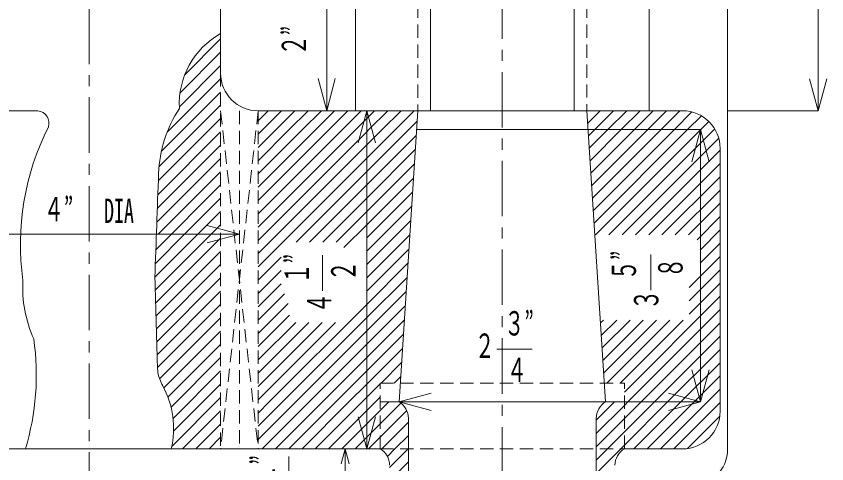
# Model space of a CAD drawing. Units: millimetres, scale not verified. Extents: x -6153 to 6153, y -4352 to 4352.
# Drawn here: x 2140 to 3237, y -2123 to -1518 of the extents above; entities that cross this region are included whole.
import ezdxf
from ezdxf.enums import TextEntityAlignment as Align

# ---------------------------------------------------------------- set-up
doc = ezdxf.new("R2010")
doc.units = ezdxf.units.MM
doc.header["$LTSCALE"] = 15
doc.linetypes.add('CHAIN1', pattern=[8, 5, -1, 1, -1])
doc.linetypes.add('DASHED1', pattern=[1.8, 1.2, -0.6])
for name, color, linetype, lineweight in [('0-0_0', 3, 'Continuous', 18), ('0-1_芯', 4, 'CHAIN1', 18), ('0-2_寸法', 2, 'Continuous', 18)]:
    doc.layers.add(name, color=color, linetype=linetype, lineweight=lineweight)
doc.styles.add('ＭＳ ゴシック', font='')
doc.styles.get('ＭＳ ゴシック').set_extended_font_data('MS Gothic')

msp = doc.modelspace()

# ---------------------------------------------------------------- linework, layer by layer
at = {"layer": '0-0_0'}
for p, q in [((3102.49, -781.89), (3102.49, -2103.29)), ((2416.69, -954.49), (2416.69, -1595.29)), ((2599.06, -1473.37), (2599.06, -1646.09)), ((2700.66, -1473.37), (2700.66, -1646.09)), ((2894.72, -1473.37), (2894.72, -1646.09)), ((2996.32, -1473.37), (2996.32, -1646.09)), ((2368.21, -1597.34), (2416.69, -1548.87)), ((2361.89, -1621.63), (2416.69, -1566.83)), ((2360.92, -1640.56), (2416.69, -1584.79)), ((2344.31, -1675.13), (2416.69, -1602.75)), ((2336.57, -1700.83), (2416.69, -1620.71)), ((2333.33, -1722.03), (2416.69, -1638.67)), ((2010.29, -1646.09), (2169.53, -1646.09)), ((2467.49, -1646.09), (3041.53, -1646.09)), ((2467.49, -1659.71), (2481.12, -1646.09)), ((2473.68, -1671.49), (2499.08, -1646.09)), ((2491.64, -1671.49), (2517.04, -1646.09)), ((2509.6, -1671.49), (2535, -1646.09)), ((2527.56, -1671.49), (2552.96, -1646.09)), ((2545.52, -1671.49), (2570.92, -1646.09)), ((2617.36, -1671.49), (2642.76, -1646.09)), ((2635.32, -1671.49), (2660.72, -1646.09)), ((2653.28, -1671.49), (2678.68, -1646.09)), ((2657.99, -2039.79), (2683.39, -1646.09)), ((2937.39, -2039.79), (2911.99, -1646.09)), ((2912, -1646.25), (2912.17, -1646.09)), ((2913.09, -1663.12), (2930.13, -1646.09)), ((2922.69, -1671.49), (2948.09, -1646.09)), ((2940.65, -1671.49), (2966.05, -1646.09)), ((2958.61, -1671.49), (2984.01, -1646.09)), ((2976.57, -1671.49), (3001.97, -1646.09)), ((2994.53, -1671.49), (3019.93, -1646.09)), ((2332.41, -1740.91), (2416.69, -1656.63)), ((2671.24, -1671.49), (2682.48, -1660.25)), ((3066.37, -1671.49), (3077.17, -1660.69)), ((2331.74, -1759.54), (2416.69, -1674.59)), ((2467.49, -1677.67), (2473.68, -1671.49)), ((2467.49, -1695.63), (2491.64, -1671.49)), ((2467.49, -1713.59), (2509.6, -1671.49)), ((2467.49, -1749.51), (2545.52, -1671.49)), ((2467.49, -1731.55), (2527.56, -1671.49)), ((2467.49, -1821.36), (2614.46, -1674.39)), ((2614.46, -1674.39), (2617.36, -1671.49)), ((2614.46, -1692.35), (2635.32, -1671.49)), ((2614.46, -1710.31), (2653.28, -1671.49)), ((2614.46, -1728.27), (2671.24, -1671.49)), ((2914.18, -1680), (2922.69, -1671.49)), ((2915.27, -1696.87), (2940.65, -1671.49)), ((2916.36, -1713.74), (2958.61, -1671.49)), ((2917.45, -1730.61), (2976.57, -1671.49)), ((2918.53, -1747.48), (2994.53, -1671.49)), ((2923.85, -1814.02), (3066.37, -1671.49)), ((2941.81, -1814.02), (3084.34, -1671.49)), ((3084.34, -1671.49), (3085.08, -1670.74)), ((2614.46, -1746.23), (2681.24, -1679.45)), ((2959.77, -1814.02), (3090.48, -1683.3)), ((2331.07, -1778.17), (2416.69, -1692.55)), ((2467.49, -1839.32), (2614.46, -1692.35)), ((2614.46, -1764.19), (2680, -1698.65)), ((2977.73, -1814.02), (3092.33, -1699.41)), ((3092.33, -1696.89), (3092.33, -2052.49)), ((2467.49, -1857.28), (2614.46, -1710.31)), ((2330.4, -1796.81), (2416.69, -1710.51)), ((2614.46, -1782.15), (2678.76, -1717.85)), ((2995.69, -1814.02), (3092.33, -1717.37)), ((2332.14, -1813.02), (2416.69, -1728.47)), ((2519.06, -1823.67), (2614.46, -1728.27)), ((2614.46, -1800.11), (2677.52, -1737.05)), ((3013.65, -1814.02), (3092.33, -1735.33)), ((2329.06, -1834.06), (2416.69, -1746.43)), ((2537.02, -1823.67), (2614.46, -1746.23)), ((3031.61, -1814.02), (3092.33, -1753.29)), ((2368.06, -1813.02), (2416.69, -1764.39)), ((2554.98, -1823.67), (2614.46, -1764.19)), ((2614.46, -1818.07), (2676.29, -1756.25)), ((2614.46, -1836.03), (2675.05, -1775.45)), ((3092.33, -1771.25), (3049.57, -1814.02)), ((2327.72, -1871.32), (2416.69, -1782.35)), ((2572.94, -1823.67), (2614.46, -1782.15)), ((2614.46, -1853.99), (2673.81, -1794.65)), ((3092.33, -1789.21), (3061.1, -1820.44)), ((2403.98, -1813.02), (2416.69, -1800.31)), ((2583.44, -1831.13), (2614.46, -1800.11)), ((3092.33, -1807.17), (3065.12, -1834.38)), ((2328.22, -1888.79), (2403.98, -1813.02)), ((2328.39, -1852.69), (2368.06, -1813.02)), ((2328.72, -1906.24), (2416.69, -1818.27)), ((2614.46, -1871.95), (2672.57, -1813.84)), ((3092.33, -1825.13), (3065.12, -1852.34)), ((2329.23, -1923.69), (2416.69, -1836.23)), ((2614.46, -1889.91), (2671.33, -1833.04)), ((2467.49, -1875.24), (2498.57, -1844.16)), ((3092.33, -1843.09), (3050.26, -1885.17)), ((2329.75, -1941.14), (2416.69, -1854.19)), ((2467.49, -1893.2), (2498.57, -1862.12)), ((3092.33, -1861.05), (3050.26, -1903.13)), ((2327.72, -1871.32), (2327.72, -1871.32)), ((2330.28, -1958.57), (2416.69, -1872.16)), ((2467.49, -1911.16), (2498.57, -1880.08)), ((3092.33, -1879.01), (3050.26, -1921.09)), ((2330.81, -1976), (2416.69, -1890.12)), ((2467.49, -1929.12), (2502.9, -1893.71)), ((2614.46, -1943.79), (2667.61, -1890.64)), ((2467.49, -1947.08), (2508, -1906.57)), ((2962.79, -2026.52), (3092.33, -1896.98)), ((2331.34, -1993.42), (2416.69, -1908.08)), ((2614.46, -1961.75), (2666.38, -1909.84)), ((2967.48, -2039.79), (3092.33, -1914.94)), ((2334.1, -2008.63), (2416.69, -1926.04)), ((2467.49, -1965.04), (2510.01, -1922.53)), ((2614.46, -1979.71), (2665.14, -1929.04)), ((2930.51, -1933.08), (2934.54, -1929.04)), ((2931.6, -1949.95), (2952.51, -1929.04)), ((2932.68, -1966.82), (2970.47, -1929.04)), ((2933.77, -1983.69), (2988.43, -1929.04)), ((2934.86, -2000.56), (3006.39, -1929.04)), ((2939, -2014.39), (3024.35, -1929.04)), ((2956.96, -2014.39), (3042.31, -1929.04)), ((2467.49, -1983), (2518.28, -1932.21)), ((2467.49, -2000.96), (2536.24, -1932.21)), ((2467.49, -2018.92), (2554.2, -1932.21)), ((2467.49, -2036.88), (2572.16, -1932.21)), ((2985.44, -2039.79), (3092.33, -1932.9)), ((2339.82, -2020.87), (2416.69, -1944)), ((2518.47, -2039.79), (2614.46, -1943.79)), ((2614.46, -1997.68), (2663.9, -1948.24)), ((3003.4, -2039.79), (3092.33, -1950.86)), ((2345.37, -2033.28), (2416.69, -1961.96)), ((2536.43, -2039.79), (2614.46, -1961.75)), ((2614.46, -2015.64), (2662.66, -1967.44)), ((3021.36, -2039.79), (3092.33, -1968.82)), ((2349.65, -2046.96), (2416.69, -1979.92)), ((2554.39, -2039.79), (2614.46, -1979.71)), ((2633.67, -2014.39), (2661.42, -1986.64)), ((3039.32, -2039.79), (3092.33, -1986.78)), ((2352.38, -2062.19), (2416.69, -1997.88)), ((2572.35, -2039.79), (2614.46, -1997.68)), ((2651.63, -2014.39), (2660.18, -2005.84)), ((3057.29, -2039.79), (3092.33, -2004.74)), ((2353.05, -2079.48), (2416.69, -2015.84)), ((2590.31, -2039.79), (2614.46, -2015.64)), ((2614.46, -2033.6), (2632.59, -2015.47)), ((3075.25, -2039.79), (3092.33, -2022.7)), ((2350.57, -2099.92), (2416.69, -2033.8)), ((2608.27, -2039.79), (2614.46, -2033.6)), ((2626.23, -2039.79), (2632.59, -2033.43)), ((2467.49, -2054.84), (2482.55, -2039.79)), ((2467.49, -2072.8), (2500.51, -2039.79)), ((2467.49, -2090.76), (2518.47, -2039.79)), ((2472.93, -2103.29), (2536.43, -2039.79)), ((2490.89, -2103.29), (2554.39, -2039.79)), ((2508.85, -2103.29), (2572.35, -2039.79)), ((2526.81, -2103.29), (2590.31, -2039.79)), ((2544.77, -2103.29), (2608.27, -2039.79)), ((2562.73, -2103.29), (2626.23, -2039.79)), ((2632.59, -2051.39), (2644.19, -2039.79)), ((2657.99, -2039.79), (2632.59, -2039.79)), ((2632.59, -2069.35), (2660.47, -2041.47)), ((2924.69, -2064.62), (2949.52, -2039.79)), ((2924.69, -2082.58), (2962.79, -2044.48)), ((2937.39, -2039.79), (2962.79, -2039.79)), ((2962.79, -2044.48), (2967.48, -2039.79)), ((2962.79, -2062.44), (2985.44, -2039.79)), ((2962.79, -2080.4), (3003.4, -2039.79)), ((2962.79, -2098.36), (3021.36, -2039.79)), ((2975.82, -2103.29), (3039.32, -2039.79)), ((2993.79, -2103.29), (3057.29, -2039.79)), ((3011.75, -2103.29), (3075.25, -2039.79)), ((3029.71, -2103.29), (3092.33, -2040.66)), ((2365.17, -2103.29), (2416.69, -2051.76)), ((2580.69, -2103.29), (2632.59, -2051.39)), ((2632.59, -2087.31), (2668.4, -2051.5)), ((3048.09, -2102.86), (3091.91, -2059.05)), ((2383.13, -2103.29), (2416.69, -2069.72)), ((2598.65, -2103.29), (2632.59, -2069.35)), ((2634.57, -2103.29), (2670.69, -2067.17)), ((2670.69, -2061.94), (2670.69, -2484.29)), ((2924.69, -2061.94), (2924.69, -2484.29)), ((2924.69, -2100.54), (2962.79, -2062.44)), ((2939.9, -2103.29), (2962.79, -2080.4)), ((2401.09, -2103.29), (2416.69, -2087.68)), ((2616.61, -2103.29), (2632.59, -2087.31)), ((2652.54, -2103.29), (2670.69, -2085.13)), ((2000.13, -2103.29), (2632.59, -2103.29)), ((2633.8, -2104.06), (2634.57, -2103.29)), ((2642.28, -2113.54), (2652.54, -2103.29)), ((2645.29, -2128.49), (2670.5, -2103.29)), ((2670.5, -2103.29), (2670.69, -2103.09)), ((2924.69, -2118.5), (2939.9, -2103.29)), ((2924.69, -2136.46), (2957.86, -2103.29)), ((2957.86, -2103.29), (2962.79, -2098.36)), ((2962.79, -2103.29), (3041.53, -2103.29)), ((2645.29, -2146.45), (2670.69, -2121.05))]:
    msp.add_line(p, q, dxfattribs=at)
at = {"layer": '0-0_0', "color": 1, "linetype": 'DASHED1'}
for p, q in [((2683.39, -1313.38), (2683.39, -1646.09)), ((2911.99, -1313.35), (2911.99, -1646.09)), ((2416.69, -1595.29), (2416.69, -2103.29)), ((2416.69, -1646.09), (2467.49, -2103.29)), ((2467.49, -1646.09), (2416.69, -2103.29)), ((2442.09, -1646.09), (2442.09, -2103.29)), ((2467.49, -1646.09), (2467.49, -2103.29)), ((2632.59, -2014.39), (2962.79, -2014.39)), ((2632.59, -2103.29), (2632.59, -2014.39))]:
    msp.add_line(p, q, dxfattribs=at)
at = {"layer": '0-0_0'}
for points in [[(2467.49, -1767.47), (2563.48, -1671.49), (2588.88, -1646.09)], [(2467.49, -1785.43), (2581.44, -1671.49), (2606.84, -1646.09)], [(2467.49, -1803.39), (2599.4, -1671.49), (2624.8, -1646.09)], [(2919.62, -1764.36), (3012.49, -1671.49), (3037.89, -1646.09)], [(2920.71, -1781.23), (3030.45, -1671.49), (3054.24, -1647.7)], [(2921.8, -1798.1), (3048.41, -1671.49), (3066.98, -1652.92)], [(2681.75, -1671.49), (2913.63, -1671.49), (2681.75, -1671.49)], [(2482.55, -2039.79), (2614.46, -1907.87), (2670.09, -1852.24)], [(2500.51, -2039.79), (2614.46, -1925.83), (2668.85, -1871.44)]]:
    msp.add_lwpolyline(points, dxfattribs=at)
at = {"layer": '0-0_0', "color": 1, "linetype": 'DASHED1'}
msp.add_lwpolyline([(2632.59, -2103.29), (2962.79, -2103.29), (2962.79, -2014.39)], dxfattribs=at)
at = {"layer": '0-0_0'}
for centre, radius, start, end in [((2469.27, -1636.63), 108.43, 119.0097, 183.26099), ((2467.49, -1595.29), 50.8, 180, 270), ((2504.22, -1737.3), 171.57, 146.57778, 177.93567), ((2167.91, -1662.72), 16.71, 341.59028, 84.46707), ((3041.53, -1696.89), 50.8, 0, 90), ((2497.14, -1826.74), 351.28, 153.13584, 187.96496), ((656426.76, -25307.87), 654518.77, 177.93567, 177.94796), ((46070.46, -634.14), 43760.23, 181.62014, 181.78846), ((2318.93, -1885.02), 169.94, 176.76017, 204.19855), ((1822.81, -2003.68), 344.6, 343.19941, 8.17515), ((2401.17, -1984.31), 71.34, 192.59173, 208.26113), ((2234.5, -2075.45), 118.62, 346.42716, 28.91523), ((2644.54, -2062.22), 26.16, 0.61312, 59.04193), ((2950.85, -2062.22), 26.16, 120.95807, 179.38688), ((3041.53, -2052.49), 50.8, 270, 0), ((2619.14, -2125.72), 26.16, 0.61312, 59.04193), ((2976.25, -2125.72), 26.16, 120.95807, 179.38688), ((3051.69, -2103.29), 50.8, 270, 0)]:
    msp.add_arc(centre, radius, start, end, dxfattribs=at)
at = {"layer": '0-1_芯'}
for p, q in [((2238.89, -787.87), (2238.89, -4090.28)), ((2797.69, -993.74), (2797.69, -4090.28))]:
    msp.add_line(p, q, dxfattribs=at)
at = {"layer": '0-2_寸法'}
for p, q in [((3224.96, -1278.07), (3224.96, -1646.37)), ((2560.19, -1646.09), (2560.19, -1442.89)), ((2560.19, -1646.09), (2548.55, -1602.62)), ((2560.19, -1646.09), (2571.84, -1602.62)), ((3224.96, -1646.37), (3213.31, -1602.9)), ((3224.96, -1646.37), (3236.61, -1602.9)), ((2614.46, -1646.09), (2602.81, -1689.55)), ((2614.46, -1646.09), (2614.46, -2103.29)), ((2614.46, -1646.09), (2626.11, -1689.55)), ((3224.96, -1646.37), (3102.49, -1646.09)), ((2913.63, -1671.49), (3065.77, -1671.49)), ((3065.77, -1671.49), (3054.12, -1714.95)), ((3065.77, -1671.49), (3065.77, -2039.79)), ((3065.77, -1671.49), (3077.41, -1714.95)), ((2442.09, -1813.02), (2398.63, -1801.38)), ((2035.69, -1813.02), (2442.09, -1813.02)), ((2442.09, -1813.02), (2398.63, -1824.67)), ((2554.71, -1889.59), (2554.71, -1841.5)), ((2998.59, -1888.71), (2998.59, -1840.62)), ((2790.2, -1968.35), (2838.29, -1968.35)), ((3065.77, -2039.79), (3054.12, -1996.32)), ((3065.77, -2039.79), (3077.41, -1996.32)), ((2657.99, -2039.79), (2701.46, -2028.14)), ((3065.77, -2039.79), (3022.3, -2028.14)), ((2657.99, -2039.79), (2937.39, -2039.79)), ((2657.99, -2039.79), (2701.46, -2051.43)), ((2962.79, -2039.79), (3065.77, -2039.79)), ((3065.77, -2039.79), (3022.3, -2051.43)), ((2614.46, -2103.29), (2602.81, -2059.82)), ((2614.46, -2103.29), (2626.11, -2059.82)), ((2585.02, -2103.29), (2579.65, -2123.33)), ((2585.02, -2103.29), (2590.39, -2123.33)), ((2585.02, -2154.09), (2585.02, -2103.29)), ((2508.79, -2161.64), (2508.79, -2113.55))]:
    msp.add_line(p, q, dxfattribs=at)

# ---------------------------------------------------------------- texts
at = {"layer": '0-2_寸法', "style": 'ＭＳ ゴシック', "width": 0.6}
for s, p in [('２”', (2542.24, -1571.19)), ('１”', (2546.07, -1879.69)), ('５”', (2988.47, -1875.29)), ('８', (3051.49, -1871.94)), ('２', (2609.1, -1876.34)), ('３', (3018.73, -1915.34)), ('４', (2576.33, -1919.74)), ('１”', (2500.15, -2151.74))]:
    msp.add_text(s, height=32.99, rotation=90, dxfattribs=at).set_placement(p, align=Align.BOTTOM_LEFT)
for s, p in [('４”', (2177.5, -1805.46)), ('DIA', (2259.04, -1807.67)), ('３”', (2800.49, -1959.92)), ('２', (2760.45, -1990.19)), ('４', (2803.85, -2022.95))]:
    msp.add_text(s, height=32.99, dxfattribs=at).set_placement(p, align=Align.BOTTOM_LEFT)

doc.saveas('drawing.dxf')
